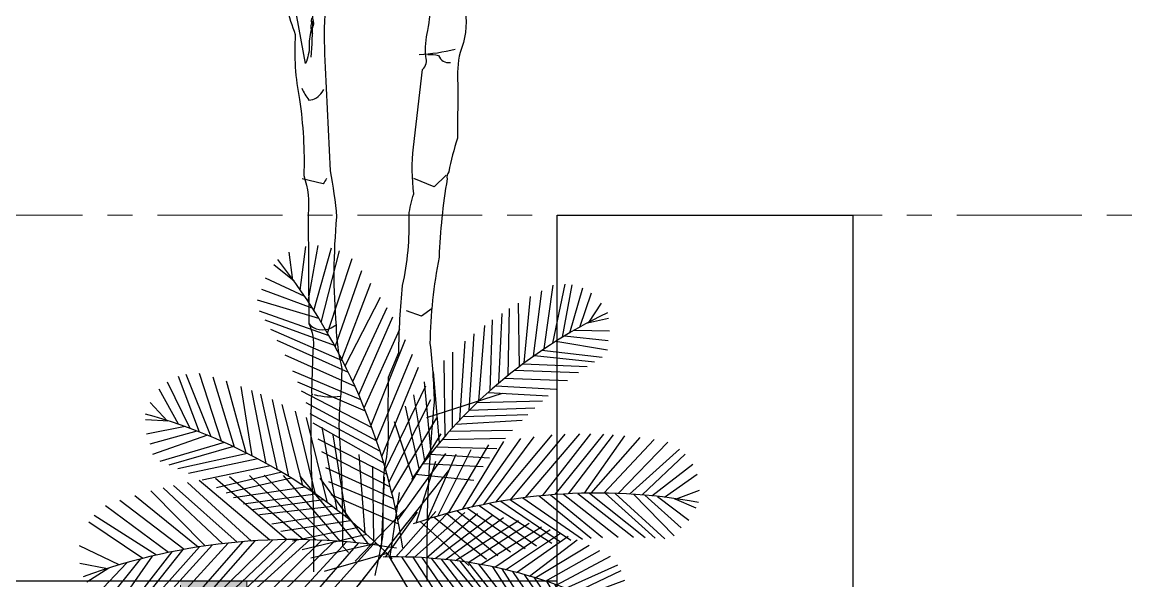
# Model space of a CAD drawing. Header units: millimetres. Extents: x -100356 to 314685, y 446 to 1273965.
# Drawn here: x 289178 to 292495, y 182586 to 184266 of the extents above; entities that cross this region are included whole.
import ezdxf
from ezdxf.xclip import XClip

# ---------------------------------------------------------------- set-up
doc = ezdxf.new("R2010")
doc.units = ezdxf.units.MM
doc.header["$XCLIPFRAME"] = 2
doc.linetypes.add('section$0$CENTER', pattern=[2, 1.25, -0.25, 0.25, -0.25])
doc.linetypes.add('section$0$Kume - Grid Line', pattern=[10.5, 6, -1.25, 2, -1.25])
doc.layers.add('NAM', color=3, linetype='Continuous')
doc.layers.add('section$0$植栽2', color=74, linetype='Continuous')
for name, color, linetype, lineweight in [('section$0$A-_ANOT----_D', 7, 'Continuous', 5), ('section$0$A-_FLORLEVL_E', 7, 'Continuous', 5), ('section$0$NKC_TRUC', 8, 'section$0$CENTER', 13)]:
    doc.layers.add(name, color=color, linetype=linetype, lineweight=lineweight)

# ---------------------------------------------------------------- blocks, each defined once
blk = doc.blocks.new('section$0$grid section')
at = {"layer": 'section$0$NKC_TRUC', "ltscale": 300}
blk.add_line((-141943.8707620346, 19100.00000000012), (5.820766091346741e-11, 19100), dxfattribs=at)
blk = doc.blocks.new('section$0$A$C5E0C7229')
for points in [[(736.690480282472, 11.51086009374558, 0.007598876953125), (753.9566673337831, 101.2950327553481, -0.016937255859375), (756.258825605677, 239.4245291583866, 0.0710601806640625), (764.3163795638247, 349.9281262800723), (765.467458700703, 437.4101406688496), (787.3379622976645, 490.3597809568673, -0.0243682861328125), (795.3955162539496, 634.2446730433658, 0.062652587890625), (809.208465894626, 785.0360399492711, -0.0713958740234375), (819.5681781246676, 831.0792054169506, -0.05792236328125), (818.4170989877894, 931.223090309526), (837.985444312857, 1098.129565129864, 0.31549072265625), (844.8919191322639, 1125.755464410286, -0.0827484130859375), (849.4962356797769, 1182.158342108007, 0.0267181396484375), (864.4602644554689, 1314.532442827585), (863.3091853185906, 1440.000068725894, -0.1204376220703125), (839.1365234478726, 1521.726687432143, -0.0990142822265625), (833.381127765344, 1578.129565129864, 0.1025238037109375), (840.2876025847509, 1692.086399662185, -0.0529327392578125), (839.1365234478726, 1757.697910453069, 0.0395355224609375), (863.3091853185906, 1913.093593906488), (864.4602644554689, 1918.848989589947)], [(648.0573867577477, 1750.791435632731, -0.0163421630859375), (631.9422788433149, 1620.719493186909), (653.8127824402764, 1518.273450021508), (652.6617033052607, 1351.36697520117, 0.0604248046875), (628.4890414345427, 1215.539637071888, 0.0305938720703125), (629.640120571421, 1102.733881675515), (639.9998328014626, 880.5756082952648, -0.0260009765625), (653.8127824402764, 781.5828025395676, 0.0442962646484375), (652.6617033052607, 547.9137377914667, 0.0580291748046875), (665.3235738090589, 455.8274068561077), (663.0214155353024, 401.7266874321431, 0.0440216064453125), (659.5681781246676, 311.9425147696093, -0.019683837890625), (666.4746529440745, 74.82021261087357), (679.1365234478726, 61.00726297112851)], [(948.4890414345427, 1313.381363690707), (953.0933579820557, 1315.683521964464, 0.0261383056640625), (930.071775248216, 1222.446111892226, -0.13275146484375), (918.5609838794335, 1134.964097503449, 0.07366943359375), (913.9566673337831, 1067.050428438808), (912.8055881969049, 950.791435632731, 0.0260467529296875), (894.3883220105781, 878.2734500215083, 0.2491302490234375), (890.9350845999434, 863.309421244885, 0.032501220703125), (873.6688975486322, 695.2518672876686, 0.04364013671875), (854.1005522254272, 509.9281262800723, -0.0189208984375), (863.3091853185906, 384.4605003808319, 0.02679443359375), (847.1940774060204, 35.68352196446358), (847.1940774060204, 6.872589437989518e-05)], [(530.6473148147925, 1291.510860093746, 0.033203125), (565.1796889174148, 1172.949709013912, 0.0652923583984375), (574.3883220105781, 1033.669133474927, -0.04290771484375), (583.5969551037415, 870.2158960642919, -0.109771728515625), (592.8055881969049, 787.3381982230276), (593.9566673337831, 552.5180543380484, 0.330474853515625), (642.3019910752191, 543.309421244885), (652.6617033052607, 550.2158960642919)], [(604.3163795638247, 1252.374169445473, 0.0039520263671875), (602.0142212900682, 1207.482083114672, -0.2769775390625), (600.86314215319, 1186.762658654588, 0.10125732421875), (595.1077464706614, 1149.928126280072, -0.108856201171875), (587.0501925125136, 1110.791435632731), (568.6329263261869, 1212.086399662185), (535.2516313623055, 1281.151147862773)], [(602.0142212900682, 1209.784241388428, 0.302764892578125), (599.7120630181744, 1198.273450021508, 0.190704345703125), (602.0142212900682, 1175.251867287669), (600.86314215319, 1174.10078815079)], [(602.0142212900682, 1201.726687432143, -0.0183258056640625), (598.5609838794335, 1124.604385273407)], [(831.0789694915875, 1130.359780956867, 0.047821044921875), (908.2012716493919, 1141.870572323787)], [(849.4962356797769, 1130.359780956867, -0.0990142822265625), (872.5178184136166, 1128.057622683111, 0.346893310546875), (897.8415594193502, 1113.093593906488)], [(578.9926385562285, 1057.841795344713, 0.03369140625), (593.9566673337831, 1032.518054338048, 0.259124755859375), (622.7336457501515, 1049.784241388428), (626.1868831607862, 1055.539637071888)], [(631.9422788433149, 864.460500380832, -0.062255859375), (625.035804023908, 852.9497090139121), (580.1437176931067, 863.309421244885)], [(593.9566673337831, 552.5180543380484, -0.1622772216796875), (603.1653004269465, 497.2662557762742), (599.7120630181744, 404.0288457049683), (602.0142212900682, 399.4245291583866), (599.7120630181744, 399.4245291583866, 0.01763916015625), (600.86314215319, 203.7410759207487, -0.031219482421875), (604.3163795638247, 92.0863996621847), (604.3163795638247, 19.5684140500307)], [(661.8703363984241, 395.9712917477518, -0.1013946533203125), (606.6185378357186, 399.4245291583866)]]:
    blk.add_lwpolyline(points, format="xyb")
for points in [[(888.6329263261869, 871.3669752011701), (863.3091853185906, 846.0432341935739), (819.5681781246676, 864.460500380832)], [(858.7048687729402, 584.7482701650515), (835.6832860391005, 568.63316225155), (803.4530702102347, 580.1439536184698)]]:
    blk.add_lwpolyline(points)
blk = doc.blocks.new('section$0$A$C2D2A4C73')
for p, q in [((947.3398130801797, 1475.972359010702), (971.2902908329852, 1663.468475570189)), ((980.8579283679137, 1426.466687451684), (1023.910046530364, 1666.935794663223)), ((915.1796830490639, 1518.085438263588), (900.3502237981593, 1638.382468580166)), ((1005.958782386006, 1387.734188982213), (1081.242368724634, 1657.005001005236)), ((1037.483423894446, 1336.870809125903), (1115.441232520243, 1643.561526678459)), ((920.7477699572337, 1513.593705556777), (833.7038770667277, 1583.811341504988)), ((1064.578997608623, 1290.976346343305), (1169.558368653088, 1611.035439371553)), ((966.391567705432, 1448.131438890632), (798.2476668774325, 1526.734670722581)), ((1097.484731123404, 1232.199763079043), (1210.928131092078, 1559.026063976708)), ((999.1461421093845, 1398.394866599338), (783.111831239512, 1478.440667386385)), ((1125.971398811816, 1178.268257179516), (1250.468397863006, 1505.66313107287)), ((1948.300648584482, 1192.011570269431), (1982.917060166015, 1472.940929687073)), ((1993.671304827061, 1223.300324980824), (2032.061445684449, 1496.206442840936)), ((2030.127429443965, 1247.225706007579), (2083.536894932011, 1500.565461167353)), ((2071.628769380506, 1273.201870171601), (2113.500628449387, 1498.098208323485)), ((2104.036025182475, 1292.58771883852), (2159.184541759198, 1484.70477519829)), ((1027.560162798909, 1353.162274215938), (764.2488613026217, 1431.971382069823)), ((1140.11387764258, 1150.315571238243), (1291.509617710108, 1445.916004639221)), ((1907.923180721904, 1162.686268332618), (1934.62775409712, 1448.021364384898)), ((2146.511360873657, 1316.847618377375), (2196.57374483961, 1463.173040574984)), ((1071.531627273362, 1278.848085974678), (772.9339909354167, 1385.586203112543)), ((1172.673733414558, 1082.58961604246), (1320.560550572554, 1400.523893469872)), ((1799.732252261383, 1076.637469570574), (1813.441292678574, 1375.70800216787)), ((1839.106750436651, 1109.27715696521), (1845.222041406494, 1396.104270225813)), ((1887.452415189458, 1147.262494206123), (1882.93279179903, 1418.955252232045)), ((2185.322188407939, 1336.168890352143), (2239.615916574432, 1419.155968839405)), ((1094.829465288785, 1237.076271652986), (797.4868423450971, 1346.725341289348)), ((1198.273783390323, 1025.562941639), (1344.429551315261, 1361.020680968286)), ((1762.051759502618, 1043.878089982856), (1772.249804722713, 1347.637468261019)), ((2179.612729272543, 1334.879483876735), (2268.866643125977, 1355.036309694711)), ((1128.944235603558, 1172.460614241791), (821.4766308054095, 1306.824848168835)), ((1221.951062940934, 969.3180103824852), (1374.48546665546, 1308.026863687919)), ((1672.272611664666, 959.2369312969677), (1693.077434031191, 1288.059732746144)), ((1713.894870104341, 999.6893307848659), (1738.3694052051, 1323.086792454109)), ((2122.475895432479, 1303.277218614603), (2274.309515941975, 1300.330377907361)), ((1153.825859634526, 1122.395493264994), (848.6854523078364, 1258.971667164806)), ((1250.96029798151, 894.8888882589381), (1398.418546156608, 1262.834749803224)), ((1631.627020065513, 917.5388213745755), (1654.556090086902, 1256.131203186946)), ((2043.292448163513, 1255.608625816749), (2265.084575316068, 1218.475894577452)), ((2080.477939689299, 1278.572270910139), (2267.999387805176, 1259.405552366967)), ((1182.5658442438, 1060.98163810042), (882.2423112331307, 1195.547037685392)), ((1274.815131761716, 828.080465733583), (1429.223080846714, 1199.999800690639)), ((1600.142681270125, 883.6286162984179), (1602.271021176668, 1209.344338946306)), ((1952.009967273538, 1194.634495438819), (2209.919572398052, 1167.869714896908)), ((1984.189821976674, 1216.902744168954), (2241.970728144763, 1187.547547780487)), ((1296.927182590298, 760.4319543026941), (1454.270555947733, 1144.213074865766)), ((1569.408600387833, 849.0642321927007), (1565.027610367441, 1173.347238233182)), ((1903.64470045254, 1159.494165629745), (2177.906784050618, 1147.225293052761)), ((514.9377083498839, 866.1642208320991), (425.7871688086889, 1104.19597084749)), ((565.3565972959914, 845.7351750944945), (458.1004729469569, 1112.66898299272)), ((609.8594880417077, 826.5781895086111), (515.2688138565136, 1117.816841812397)), ((665.5360705613275, 801.0811955398676), (573.5290596007253, 1101.826598675761)), ((1207.166164528462, 1004.864478043819), (915.0046591428691, 1127.979487599296)), ((1544.028000701204, 819.3539648857259), (1518.574379518555, 1124.95521431345)), ((1824.046370823373, 1096.978925934847), (2093.134934097543, 1087.435406871155)), ((1867.309541320952, 1131.707338758177), (2140.660778875666, 1121.902428161775)), ((424.586008727405, 899.497106965413), (341.6111098782421, 1049.972305120187)), ((475.7400455557654, 881.1337938512152), (378.3767689525266, 1080.737846499964)), ((715.3704129136895, 776.770722119938), (631.1722984958324, 1083.861612414781)), ((740.7428518043598, 763.8369439817616), (693.3411945819389, 1062.015320674414)), ((800.9651614648901, 731.5852215880441), (739.0099896829488, 1044.275757271447)), ((1227.393366459, 955.8519365675602), (936.6230722451292, 1079.677597743503)), ((1313.187245302106, 706.2642362036422), (1486.407908575347, 1064.708911879497)), ((1508.931546802516, 776.3930612983386), (1479.714023920998, 1081.125056742443)), ((1785.734162832203, 1064.646412163798), (2044.697727114108, 1049.639451764975)), ((850.3405623434664, 703.4546435800876), (777.7167579678353, 1028.079794031059)), ((897.8853105538292, 674.8667028456402), (828.2001073526044, 1005.299224691407)), ((1255.166150801233, 883.5133768918604), (952.7602403039054, 1041.31671458912)), ((1328.271712497371, 651.7832856009045), (1507.860648159112, 1005.147905787671)), ((1482.156561794036, 742.0330473860813), (1435.044335298197, 1026.409341155828)), ((1490.636247945644, 928.5945883297245), (1814.859693895298, 1033.370231824534)), ((1706.702023533449, 992.853459215592), (1985.704150395235, 999.622905951197)), ((1753.196661055379, 1035.953176996278), (2011.395026145619, 1021.970027856427)), ((378.3934963867941, 913.162230885544), (302.9918061974749, 993.5123755568784)), ((959.0962684791448, 635.7903368595726), (870.0049135395966, 984.9617241986562)), ((1012.436630368684, 599.5435538812599), (926.3156565788231, 955.3588226897846)), ((1274.815131761716, 828.080465733583), (972.6908996315615, 990.7142826962081)), ((1457.481006044138, 709.0466179851064), (1398.613913026624, 977.8118450745824)), ((1672.272611664666, 959.2369312969677), (1952.810764871916, 969.6551727788028)), ((384.8896669874084, 912.8513096118695), (283.3373767698649, 917.7118295353866)), ((1064.94825923079, 561.7454409817292), (974.6204493647092, 927.8420712130755)), ((1289.376888359402, 784.2373590103671), (989.852664967475, 943.7300717838662)), ((1305.537204040593, 732.2772787558642), (1003.334268349863, 904.1408566629252)), ((1340.099906535033, 605.512550690255), (1532.735545803735, 927.0262087268202)), ((1430.54535399648, 671.4700434279221), (1351.916970059538, 909.2609640080045)), ((1615.146021633642, 899.9705705580855), (1899.072132236121, 917.1381005298026)), ((1645.76058188219, 932.2956315738411), (1923.256139497244, 941.3453692870971)), ((453.5021305061091, 889.2782519483735), (287.9216179354844, 856.7996130809624)), ((504.2195286623319, 870.3359547931614), (302.7116936754464, 813.2322319481464)), ((1105.934419645302, 530.7043557548022), (1040.849366002483, 886.7180359766498)), ((1146.225630373039, 498.8028632699716), (1088.539640572679, 854.5029130959738)), ((1355.444143315981, 539.4696966579795), (1551.740123556374, 858.0011361921061)), ((1587.360772930784, 869.4351978290215), (1858.228170938906, 873.9498617353529)), ((1785.911983297177, 564.6426909609581), (2028.126208864691, 853.6377165694284)), ((1849.699136203228, 575.4763249975949), (2083.611385451499, 857.0902225490136)), ((1913.547797733598, 584.5522219344421), (2147.203693452975, 858.8929765586363)), ((1985.709197522694, 592.7055114295072), (2193.692808474283, 858.7590710958611)), ((2040.983257697633, 597.4543753985345), (2249.050087666968, 856.9999389096483)), ((2097.699926496716, 600.9869539548818), (2290.934752220026, 854.5103582914453)), ((549.3352511538542, 852.3719043228193), (313.7872791468981, 769.005383249445)), ((621.4675018894195, 821.4042628181196), (345.0392712024623, 739.6145286591636)), ((1319.558486772439, 683.8053692338144), (1024.86076831774, 834.7508135996031)), ((1556.886358787742, 834.5424173327192), (1828.265152984779, 840.2601638485648)), ((1583.362780307536, 518.2267075777636), (1756.593964501022, 810.9532005053334)), ((1642.99423782622, 533.8263524123031), (1820.173796103802, 824.8696180944826)), ((1685.229091325367, 543.8885489030945), (1893.556844833962, 837.9119254684338)), ((1735.447827981363, 554.8048382192792), (1950.557741254219, 845.8538545552001)), ((2165.970333700039, 603.4469700479385), (2339.750383627106, 850.3432148053107)), ((2194.44561697563, 603.8958730752056), (2405.189812672295, 842.6028510934702)), ((2249.893347788806, 603.7961489481822), (2464.857346580568, 833.368723075153)), ((2311.109374954307, 602.190981934822), (2524.209940207613, 822.0898162312951)), ((660.9716801576433, 803.2367273862619), (383.9035182925873, 724.2568332934898)), ((720.6672888323083, 774.1020125401701), (422.9120146787463, 707.8340280185075)), ((1334.181109411293, 629.1041365404817), (1039.5708506956, 781.6449500280578)), ((1226.406022483599, 430.9325447318115), (1199.665037235827, 770.0236276830692)), ((1366.295787790295, 487.3468192165456), (1571.250179546769, 773.9038938855083)), ((1493.086205281841, 491.4372916866268), (1616.154436780489, 771.2784996310802)), ((1504.648385802007, 770.9921383174224), (1759.525849366531, 755.5683211471478)), ((1530.359160562657, 802.8901712118095), (1790.888143240853, 795.5841527617449)), ((1536.832468484616, 504.9024632680957), (1680.673052986007, 791.065772875314)), ((2359.501800959872, 599.8097040171124), (2573.280118220675, 792.310002924758)), ((2413.766398036241, 595.9673377535219), (2598.567943576447, 770.4818686147337)), ((765.7817992235359, 750.69622278116), (468.5485098084755, 687.2999930215447)), ((819.8149284090614, 721.0292326002236), (527.1958296558732, 658.7403327815555)), ((1346.220383272157, 580.0851285023236), (1056.492354470538, 712.491507700397)), ((1262.325502994005, 398.491886210235), (1259.088267806044, 718.7559551033046)), ((1444.306222161147, 475.3302409521857), (1529.357483025786, 740.2961924559349)), ((1473.38517124168, 730.4577519738814), (1732.226253102621, 718.6276127476449)), ((2455.55219314227, 592.1604738692549), (2630.818258295898, 728.5539922760654)), ((888.4057285461749, 403.962323398111), (583.4056421585992, 666.9086178383586)), ((867.9687043351296, 693.0301153275213), (587.4818235403218, 626.7134847592242)), ((909.1021583344555, 667.9007629553234), (629.2553596730286, 602.8518990212469)), ((959.576245279095, 403.8159086814994), (644.226751657814, 673.2590056714398)), ((1016.112165021754, 402.3255726033094), (729.7929588578409, 678.9287104598188)), ((1072.57807055171, 399.6206429993763), (793.075266707674, 680.6845561332157)), ((1120.227280425504, 396.3895624996221), (875.0577388241363, 679.8880945862766)), ((1187.756706361033, 390.3166057576746), (946.564272838441, 676.3596092388034)), ((1240.659376995725, 384.3282854609279), (1032.545443444906, 668.5990198014042)), ((1295.682972700699, 367.149812185904), (1308.316640393154, 672.5958495037194)), ((1375.584778885968, 437.8622683436697), (1585.019698192627, 700.9589293086174)), ((1440.320437583228, 685.3048048384808), (1691.200489261493, 658.8889046290569)), ((2509.567896806009, 586.1396343307133), (2650.29424204606, 684.7485327913455)), ((614.7211077292595, 386.5123611964664), (358.9610044465808, 626.3862551778584)), ((676.8927670623525, 392.9999592296372), (403.9464494398999, 636.7082091324264)), ((737.7207269901846, 397.9055836874322), (463.6805242017726, 648.6891535150789)), ((817.4883141531755, 402.1906711375777), (514.0897196349833, 657.2933657952381)), ((968.2843226037803, 629.6958435384295), (661.6739836389024, 583.3478146584384)), ((1357.231597227656, 531.2365405627497), (1069.327707243065, 651.6919338794105)), ((2557.060835760116, 578.0832979436091), (2660.127814196647, 617.054551369918)), ((449.1034377562755, 361.867492505582), (174.128496892954, 571.8046684745059)), ((509.2375768915663, 372.064691762338), (237.1784211656777, 592.6791110662016)), ((540.2105726287264, 376.7589323290304), (306.761764957424, 612.983275962848)), ((1012.436630368684, 599.5435538812599), (703.4424327422748, 556.8923749190726)), ((1046.638991621076, 575.170371746397), (741.2379126365558, 531.6078890792269)), ((1369.678771440522, 469.921534375535), (1079.363878431468, 596.4553777523543)), ((1332.398006495452, 331.2202960372524), (1372.623890733375, 606.5792448211869)), ((1808.2608770035, 568.6408150570787), (2063.33234548269, 395.1298502554419)), ((1849.699136203228, 575.4763249975949), (2108.398144587292, 401.2025165598752)), ((1902.615281770966, 583.1227876768535), (2157.546838631344, 406.578342667679)), ((1972.571399567663, 591.3863231470314), (2195.240685030498, 409.8264852547582)), ((2020.566335677548, 595.8507936012029), (2243.25250997956, 412.870866926387)), ((2076.128170716576, 599.8029057312378), (2311.48114679259, 415.1009278064885)), ((2137.703449875611, 602.6654837295209), (2376.712550174037, 414.9386602155864)), ((2188.514798010598, 603.8303630808223), (2426.728896924265, 413.2950851616479)), ((2254.94058978383, 603.7231736969989), (2468.984327435945, 410.8764253024128)), ((2298.408904635318, 602.6531040332775), (2510.641519856683, 407.5648051079188)), ((2376.809028837044, 598.7190296042099), (2551.638482159033, 420.204362977398)), ((2425.226803595215, 594.9968511091574), (2581.046260801653, 455.0449326496891)), ((2479.1052028962, 589.688067323339), (2613.49934259025, 487.6587414244277)), ((2551.090640193346, 580.6627686673019), (2644.420552764917, 540.3388338479999)), ((382.9855051409686, 348.9875459108589), (111.7922930567001, 548.7692595392145)), ((1086.367960294912, 545.6962944254774), (772.3659994693589, 509.7779555502202)), ((1394.757817194477, 531.521891942466), (1182.666458222957, 310.7947547580261)), ((1313.408229713677, 329.1458451005747), (1450.392061426741, 521.9833821145148)), ((1357.070035794663, 329.6646538419445), (1528.678525654061, 524.7880254664778)), ((1395.974573536645, 329.3360824136325), (1586.037974475053, 524.2453716561286)), ((1619.94527674155, 527.9914361551491), (1849.077646984981, 350.9011062442587)), ((1664.480730394702, 539.0467157137027), (1911.879322411332, 366.5479010201088)), ((1714.681280320438, 550.4278202587884), (1960.833233697587, 377.1835613631847)), ((1759.615212383258, 559.6568572017277), (2025.773863740775, 389.2252557448082)), ((272.7508041601832, 323.5568470173021), (40.51560752485238, 479.252710864821)), ((330.9204307177861, 337.5989614541904), (63.9772730559198, 507.5341453637957)), ((1122.656052329708, 517.6355077438784), (825.3818050230184, 470.3874466265406)), ((1162.726387852483, 485.3246277789876), (864.6607311743574, 439.2945429042011)), ((1404.641952646489, 475.8855575057532), (1198.00580521478, 210.5850844311499)), ((1437.098671706743, 328.178086275424), (1652.661822747497, 520.8545491784607)), ((1462.138347276952, 481.3533740131534), (1670.098999179187, 293.4210983562079)), ((1489.422490645404, 325.497961996196), (1707.752366501867, 515.7962349304289)), ((1521.380449567529, 500.2510070272256), (1746.036059215432, 320.2035439134197)), ((1526.228169234295, 322.8004323739733), (1770.5613678316, 507.5111703698785)), ((1569.7221823297, 318.7438206946827), (1818.786470663181, 499.3022161846311)), ((1575.981963475613, 516.1810838373349), (1794.726598056674, 335.5014639357832)), ((1613.13798816879, 313.750360093065), (1883.635766411302, 485.6812556591904)), ((1667.604527572999, 306.1409693349851), (1929.479402755562, 474.2241599627159)), ((1197.853011565487, 455.799280284933), (914.1693767738179, 397.6080146702006)), ((1721.669330860168, 297.0915764153033), (1981.46798225159, 459.3475876541779)), ((1782.23247731736, 285.1590515444113), (2019.101221033852, 447.2957572776068)), ((1828.238099556096, 274.8065623351722), (2063.502327728347, 431.6488079164992)), ((571.0180022178101, 381.054451592252), (345.8876914849679, 133.9106419611344)), ((638.3385984803317, 389.1529478642769), (416.6242348423111, 145.955883323637)), ((699.333776702173, 394.9752880393498), (491.0476138913073, 155.9511780019675)), ((752.213256400908, 398.8649599521741), (543.6870225663006, 161.3845014496474)), ((829.6085106423125, 402.6291844789957), (585.1700822763814, 164.7193636727025)), ((888.4057285461749, 403.962323398111), (639.4670384715137, 167.8302869300678)), ((934.6036427604267, 404.0867583429063), (689.4614736336953, 169.442340680529)), ((989.0114082224609, 403.1918830847862), (731.2810392153624, 169.870729640199)), ((1039.437106532831, 401.3557648167043), (803.9227148256759, 168.6236360953044)), ((1095.967857862168, 398.1432727967767), (858.9654168362758, 165.9930040642503)), ((1146.293562931402, 394.2534560699569), (929.9426222071343, 160.4457351180172)), ((1232.133596587199, 425.847672218908), (956.1983647650341, 359.8621583400818)), ((1196.135972982622, 389.4403971779539), (991.707223068297, 153.6289515979734)), ((1274.154074806691, 387.5152827846032), (993.189141787574, 324.698578529089)), ((1258.268805375963, 382.0937469963537), (1047.312529671035, 145.8925608069694)), ((1875.10011920704, 263.0979673839465), (2096.799639766628, 418.8712112421053)), ((1931.047966512866, 247.5521074303688), (2135.281767009263, 402.9537680478388)), ((1954.235289296761, 240.6003575500363), (2186.315285275516, 379.8703820376977)), ((170.6090737621998, 295.4636961986689), (0.0001495996693847701, 376.8333103317855)), ((312.3431968020159, 333.2666034643771), (155.161758808812, 107.7944044557953)), ((396.6794820882205, 351.7997966472321), (201.9370114088088, 101.5420411336672)), ((443.6412324557605, 360.8699526240089), (246.5261094758316, 112.7143921645329)), ((515.6835258178762, 373.0727680160198), (291.9266830979177, 123.026870827729)), ((1319.035780717488, 344.4760020074755), (1049.592689666038, 267.2322730833403)), ((1325.975927324995, 372.3721335881419), (1134.565804658225, 130.6548726491019)), ((1999.135996009078, 226.2747000921372), (2232.288388983463, 357.0595134972391)), ((2048.323686955133, 209.2473527792317), (2277.480997459148, 332.6727802614041)), ((120.5524123491487, 278.0822101493395), (1.649517170953914, 301.6064504887763)), ((203.0107683680981, 304.8560533616546), (75.77852395939408, 169.7161428422987)), ((260.4946069926518, 320.4187351854489), (116.9193992456421, 140.240175368308)), ((1329.404024803312, 329.4448867711035), (1449.622467820576, 123.7470843272313)), ((1382.25964308437, 329.5369733707194), (1518.030772049373, 125.9387769136665)), ((1430.59285808228, 328.416803267537), (1561.412235652126, 125.8249691452802)), ((1469.248126824328, 326.6916589361645), (1609.406240473414, 124.3393623442244)), ((1508.172987542275, 324.207733273608), (1664.310830277798, 120.8829930344509)), ((1551.771678731588, 320.5324087879271), (1706.707927838317, 116.9239440158271)), ((1590.550232409529, 316.4664050484134), (1762.419425968445, 109.9970446023362)), ((1632.273241891729, 311.2482603780227), (1794.367978010763, 105.1322208888741)), ((1667.604527572999, 306.1409693349851), (1832.442485839856, 98.47490162828763)), ((1712.444068462355, 298.7420116857393), (1873.646122315491, 90.20404978490842)), ((1771.248715890106, 287.4653634207352), (1905.021894558537, 83.15206933452282)), ((2086.921713164309, 194.8856248255906), (2309.589320898071, 295.9373679782875)), ((126.5598103556695, 281.9668496052182), (32.64832581025257, 221.239683067819)), ((1811.28339134327, 278.7524962552125), (1944.705424771615, 73.28424146331963)), ((1857.317491773618, 267.6805106377433), (2000.560350879648, 57.56279218745476)), ((1907.944056002263, 254.180843802591), (2053.372175673299, 40.67297464501462)), ((1949.41303444111, 242.070941470578), (2093.475498192405, 26.4917727678403)), ((2129.902282657713, 177.8314590917435), (2324.470912034158, 271.7546050788515)), ((2003.206758088898, 224.9189052700094), (2127.091442002784, 13.67638738626556)), ((2038.15189806858, 212.8846129697195), (2159.99325863074, 0.2911750309722265)), ((2100.664632078682, 189.5555785809411), (2196.45807998527, -3.499852027744055e-05)), ((2162.781068069511, 164.0119384891877), (2339.830090480042, 229.4973922982463)), ((2138.938711585084, 174.1008784561564), (2229.236380314003, 20.67437686868652)), ((2181.229634200936, 155.9577696750493), (2263.910058382986, 38.76220692071365)), ((2205.000309652445, 145.256614777114), (2344.356550306489, 189.0006770641339)), ((2237.236924805431, 130.1515607517358), (2302.497692179371, 73.50221891449473)), ((2241.411572950819, 126.5277745337953), (2334.933175164639, 131.6255656985159))]:
    blk.add_line(p, q)
for centre, radius, start, end in [((-1212.266890818864, -22.30211937036074), 2628.44583892634, 8.543945128839692, 38.29064343481681), ((3191.786136728071, -562.5808325836406), 2150.546595485187, 115.5425207840738, 145.289219089988), ((-357.1239893628517, -1358.51565893917), 2389.496217205763, 44.69658253812707, 74.44328084381752), ((2217.872210191796, -1785.485504345226), 2389.496217205763, 79.4493614043398, 109.1960597099253), ((918.5841538781533, -2224.310263441177), 2628.44583892634, 80.32522555734795, 110.0719238632735), ((1359.370121428234, -1701.405828422183), 2031.071784624899, 61.85702541521848, 91.60372372095873)]:
    blk.add_arc(centre, radius, start, end)
blk = doc.blocks.new('podium elevation 2')
at = {"layer": 'NAM'}
h = blk.add_hatch(color=8, dxfattribs=at)
h.dxf.hatch_style = 1
h.paths.add_polyline_path([(180265.6473520967, 762685.513707449), (180265.6473520967, 750085.5137074483), (180165.6473520967, 750085.5137074483), (180065.6473520967, 750085.5137074483), (180065.6473520967, 762685.513707449)])
for points, elevation in [([(178245.4702892934, 768585.5137074483), (178245.4702892934, 748985.5137074484)], 6.706806565628018e-05), ([(179134.8021713412, 767585.5137074483), (179134.8021713412, 749585.5137074483)], 1.582879005342607e-06), ([(179134.8021713412, 750085.5137074483), (179134.8021713412, 748985.5137074483), (178245.4702892934, 748985.5137074484)], 1.582879005342607e-06), ([(187181.7263781895, 750085.5137074483), (179134.8021713412, 750085.5137074483)], 1.582879005342607e-06)]:
    blk.add_lwpolyline(points, dxfattribs=dict(at, elevation=elevation))
at = {"layer": 'section$0$A-_ANOT----_D', "color": 8, "linetype": 'section$0$Kume - Grid Line', "ltscale": 10, "elevation": 1.582879005342607e-06}
blk.add_lwpolyline([(180265.6473520967, 762685.513707449), (180265.6473520967, 750085.5137074483), (180165.6473520967, 750085.5137074483), (180065.6473520967, 750085.5137074483), (180065.6473520967, 762685.513707449)], close=True, dxfattribs=at)
at = {"layer": 'section$0$植栽2', "rotation": 179.9999999999999}
for name, p, xscale, yscale, zscale in [('section$0$A$C2D2A4C73', (180568.8539408251, 750244.1308973327, 1.582879005342674e-06), 0.7000000000000001, 0.7000000000000001, 0.7000000000000001), ('section$0$A$C5E0C7229', (180711.9277709046, 750085.5138036645, 1.582879005342674e-06), 1.4, 1.4, 1.4)]:
    blk.add_blockref(name, p, dxfattribs=dict(at, xscale=xscale, yscale=yscale, zscale=zscale))
blk = doc.blocks.new('elevation 2')
at = {"layer": 'NAM'}
blk.add_blockref('podium elevation 2', (0, 0), dxfattribs=at)
at = {"layer": 'section$0$A-_FLORLEVL_E'}
ref = blk.add_blockref('section$0$grid section', (168667.902586061, 768085.5137074483, 1.582879005342607e-06), dxfattribs=dict(at, rotation=179.9999999999999))
XClip(ref).set_block_clipping_path([(-119666.1420795996, -2828.011258746905), (13434.162033715023, 108709.48435904487)])

msp = doc.modelspace()

# ---------------------------------------------------------------- block references
at = {"layer": 'NAM', "rotation": 180}
msp.add_blockref('elevation 2', (469918.6954856532, 932671.5028082561, -1.582879005342607e-06), dxfattribs=at)

doc.saveas('drawing.dxf')
